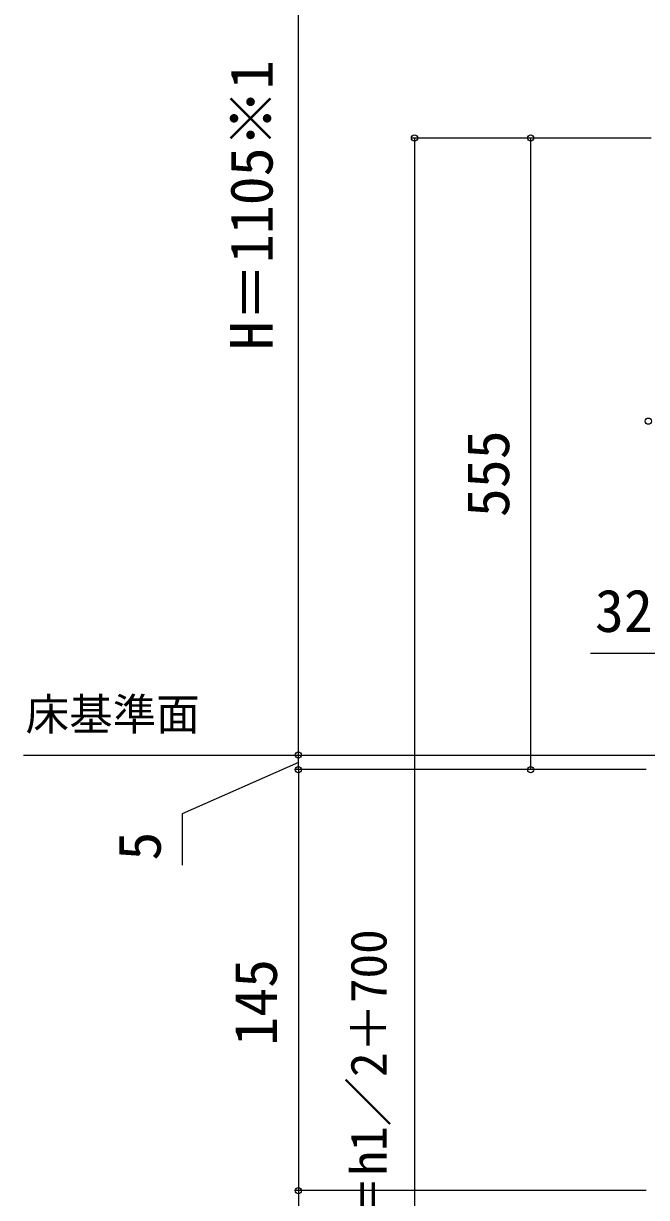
# Model space of a CAD drawing. Units: millimetres, scale not verified. Extents: x -875 to 875, y -1304 to 1297.
# Drawn here: x -557.2 to -342.6, y 258.4 to 662.8 of the extents above; entities that cross this region are included whole.
import ezdxf
from ezdxf.enums import TextEntityAlignment as Align

# ---------------------------------------------------------------- set-up
doc = ezdxf.new("R2010")
doc.units = ezdxf.units.MM
doc.header["$LTSCALE"] = 8
for name, color, linetype in [('0-2_USER1', 3, 'Continuous'), ('0-4_YKK_12', 2, 'Continuous'), ('0-7_YKK_D', 6, 'Continuous')]:
    doc.layers.add(name, color=color, linetype=linetype)
doc.styles.add('ＭＳ ゴシック', font='')
doc.styles.get('ＭＳ ゴシック').set_extended_font_data('MS Gothic')

msp = doc.modelspace()

# ---------------------------------------------------------------- linework, layer by layer
at = {"layer": '0-4_YKK_12'}
msp.add_line((-557.18, 410.8), (732.5, 410.8), dxfattribs=at)
at = {"layer": '0-7_YKK_D'}
for p, q in [((-462.5, 410.8), (-462.5, 835.8)), ((-341, 623.3), (-423.5, 623.3)), ((-422.5, 623.3), (-422.5, -29.2)), ((-341, 623.3), (-383.5, 623.3)), ((-382.5, 405.8), (-382.5, 623.3)), ((-462.5, 410.8), (-462.5, 415.1)), ((-462.5, 405.8), (-462.5, 410.8)), ((-462.5, 405.8), (-462.5, 410.8)), ((-342.7, 405.8), (-463.5, 405.8)), ((-342.7, 405.8), (-463.5, 405.8)), ((-462.5, 405.8), (-462.5, 260.8)), ((-462.5, 405.8), (-462.5, 401.5)), ((-342.7, 405.8), (-383.5, 405.8)), ((-342.7, 260.8), (-463.5, 260.8)), ((-342.7, 260.8), (-463.5, 260.8)), ((-462.5, 260.8), (-462.5, -29.2))]:
    msp.add_line(p, q, dxfattribs=at)
for points in [[(-272.5, 445.8), (-305, 445.8), (-361.891, 445.8)], [(-462.5, 408.3), (-502.5, 390.538), (-502.5, 372.947)]]:
    msp.add_lwpolyline(points, dxfattribs=at)
for centre in [(-422.5, 623.3), (-382.5, 623.3), (-342, 525.8), (-462.5, 410.8), (-462.5, 410.8), (-462.5, 405.8), (-462.5, 405.8), (-382.5, 405.8), (-462.5, 260.8), (-462.5, 260.8)]:
    msp.add_circle(centre, 1.075, dxfattribs=at)

# ---------------------------------------------------------------- texts
at = {"layer": '0-2_USER1', "style": 'ＭＳ ゴシック'}
msp.add_text('床基準面', height=11, dxfattribs=at).set_placement((-556.449, 416.073), align=Align.BOTTOM_LEFT)
at = {"layer": '0-7_YKK_D', "style": 'ＭＳ ゴシック'}
for s, height, p in [('H＝1105※1', 14.66, (-466.977, 550.232)), ('555', 14.66, (-385.5, 492.732)), ('5', 14.66, (-505.5, 374.47)), ('補強材長さ＝h1／2＋700', 12.46, (-428.398, 163.996)), ('145', 14.66, (-465.5, 310.686))]:
    msp.add_text(s, height=height, rotation=90, dxfattribs=at).set_placement(p, align=Align.BOTTOM_LEFT)
msp.add_text('32.5', height=14.66, dxfattribs=at).set_placement((-360.368, 448.8), align=Align.BOTTOM_LEFT)

doc.saveas('drawing.dxf')
